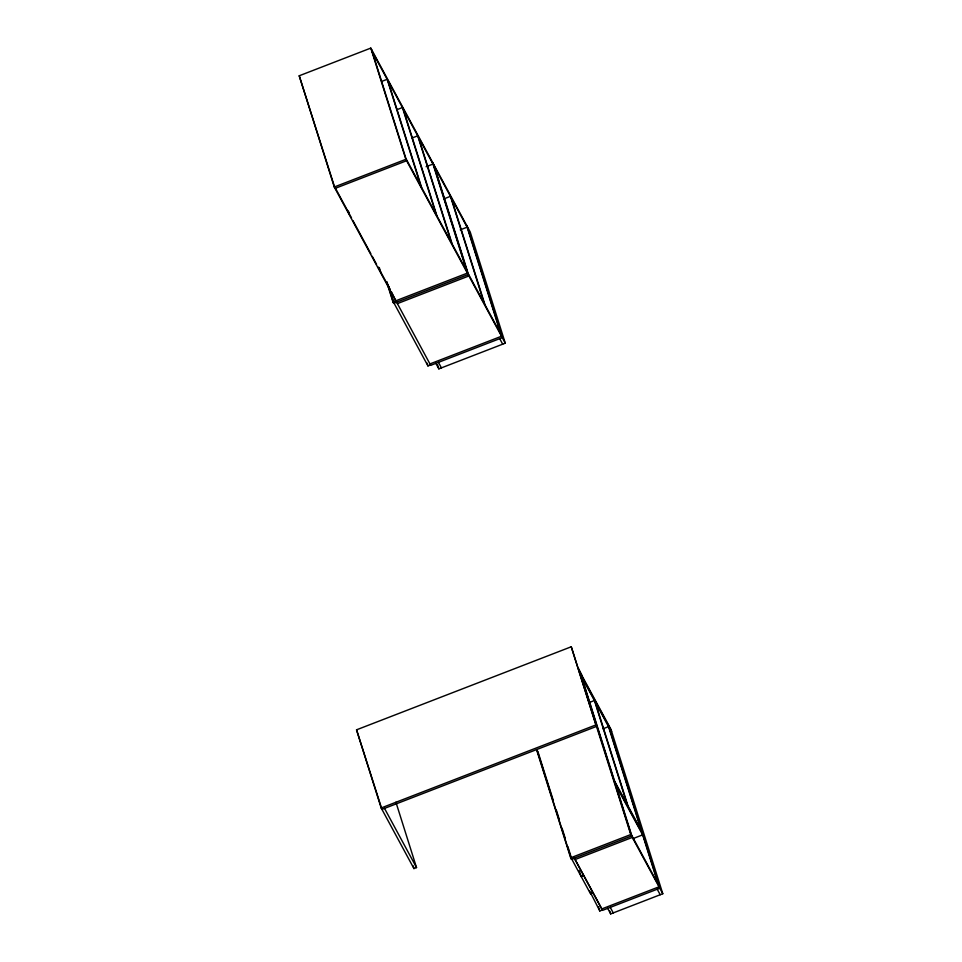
<?xml version="1.0" encoding="UTF-8"?>
<svg xmlns="http://www.w3.org/2000/svg" width="962" height="962" viewBox="0 0 962 962"><rect width="100%" height="100%" fill="white"/><g stroke="black" fill="none" stroke-linecap="round" stroke-linejoin="round"><path stroke-width="1.44" d="M391.546 292.015L395.803 300.793L334.283 187.001L299.218 75.782L370.791 48.1L470.202 231.962L505.266 343.181L438.852 368.867L435.858 363.347M381.661 81.433L387.169 79.305L420.875 186.195M396.945 109.68L402.441 107.552L436.147 214.442M412.217 137.939L417.724 135.81L451.418 242.701M334.283 187.001L405.856 159.319L505.266 343.181M426.118 166.715L432.996 164.057L372.234 51.683M443.566 198.99L450.444 196.332L484.151 303.222M460.245 229.846L467.135 227.188L434.535 166.895M386.652 281.938L392.941 301.9L467.376 273.112L432.311 161.893M392.941 301.9L393.711 303.319L468.145 274.531L433.08 163.312M397.342 303.631L468.915 275.95L433.85 164.73M429.942 363.925L501.515 336.243L466.45 225.024M391.774 296.055L394.011 303.126L427.97 365.933L430.543 364.947M395.923 802.212L416.522 867.58L413.949 868.578L381.18 807.972L356.541 729.821L571.26 646.777L630.783 834.559L662.782 893.746L610.678 913.9L607.695 908.381M588.828 702.693L594.42 700.528L627.164 804.412M381.18 807.972L595.899 724.927L596.668 726.358L381.95 809.391L356.541 729.821M602.958 728.811L608.537 726.647L581.83 677.248M536.543 749.602L570.658 857.815L630.783 834.559M570.658 857.815L571.428 859.234L631.553 835.99L580.375 673.665M571.813 859.198L574.386 858.2L583.609 875.252L581.024 876.25L571.813 859.198L567.808 846.5M575.06 859.547L632.323 837.409L581.144 675.083M632.876 838.648L642.652 834.86L615.945 785.461M581.204 876.562L583.778 875.564L592.989 892.616L590.415 893.602L581.204 876.562L579.244 870.598M590.584 893.926L593.169 892.928L602.38 909.968L599.807 910.966L589.526 890.788M601.779 908.946L659.03 886.808L607.852 724.482M405.94 158.574L466.69 270.947M468.229 273.785L500.829 334.079M499.699 338.66L502.693 344.18M299.218 75.782L335.041 188.42L406.613 160.738L371.56 49.519M438.431 362.349L441.426 367.869M334.367 186.255L351.515 217.989M352.946 220.623L370.815 253.679M372.246 256.325L376.539 264.249M377.97 266.895L390.115 289.37M396.584 302.128L430.711 365.344L502.284 337.662L467.219 226.443M578.246 667.917L582.347 676.394M578.932 670.081L610.93 729.268L662.782 893.746M579.605 672.246L611.616 731.433M614.586 781.132L641.293 830.531M614.502 781.878L642.736 834.114M631.637 835.244L658.345 884.643M657.226 889.225L660.209 894.744M610.269 907.382L613.263 912.902M574.29 858.128L602.537 910.365L659.8 888.227L608.621 725.901M384.523 808.393L416.522 867.58M451.214 197.751L484.92 304.641M418.494 137.229L452.188 244.12M595.189 701.947L627.933 805.831M403.21 108.971L436.916 215.861M571.26 646.777L595.899 724.927M387.939 80.724L421.645 187.614M370.791 48.1L405.856 159.319M437.494 364.598L438.852 368.867M609.788 911.05L610.678 913.9M427.08 363.107L427.97 365.933M598.472 906.733L599.807 910.966M537.854 751.466L553.415 800.865M556.24 809.812L559.355 819.684M562.024 828.15L565.139 838.034M536.868 749.602L571.428 859.234M388.66 286.159L390.885 293.23M386.964 281.926L393.711 303.319M379.268 267.52L380.615 271.801M348.4 211.027L349.302 213.877M413.059 865.74L413.949 868.578"/></g></svg>
